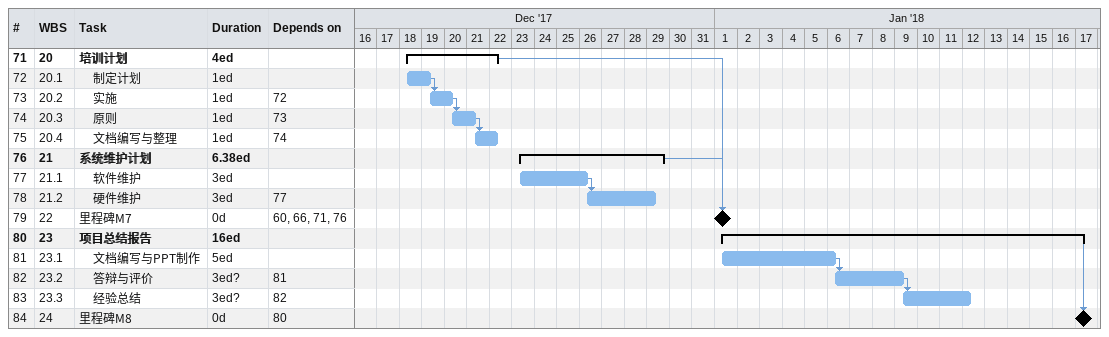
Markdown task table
| ID | WBS | Task | Duration | Start | Finish | Predecessors |
|---|---|---|---|---|---|---|
| 71 | 20 | **培训计划** | 4ed | 2017-12-18 | 2017-12-22 |  |
| 72 | 20.1 | 制定计划 | 1ed | 2017-12-18 | 2017-12-19 |  |
| 73 | 20.2 | 实施 | 1ed | 2017-12-19 | 2017-12-20 | 72 |
| 74 | 20.3 | 原则 | 1ed | 2017-12-20 | 2017-12-21 | 73 |
| 75 | 20.4 | 文档编写与整理 | 1ed | 2017-12-21 | 2017-12-22 | 74 |
| 76 | 21 | **系统维护计划** | 6.38ed | 2017-12-23 | 2017-12-29 |  |
| 77 | 21.1 | 软件维护 | 3ed | 2017-12-23 | 2017-12-26 |  |
| 78 | 21.2 | 硬件维护 | 3ed | 2017-12-26 | 2017-12-29 | 77 |
| 79 | 22 | 里程碑M7 | 0d | 2018-01-01 | 2018-01-01 | 60, 66, 71, 76 |
| 80 | 23 | **项目总结报告** | 16ed | 2018-01-01 | 2018-01-17 |  |
| 81 | 23.1 | 文档编写与PPT制作 | 5ed | 2018-01-01 | 2018-01-06 |  |
| 82 | 23.2 | 答辩与评价 | 3ed? | 2018-01-06 | 2018-01-09 | 81 |
| 83 | 23.3 | 经验总结 | 3ed? | 2018-01-09 | 2018-01-12 | 82 |
| 84 | 24 | 里程碑M8 | 0d | 2018-01-17 | 2018-01-17 | 80 |
